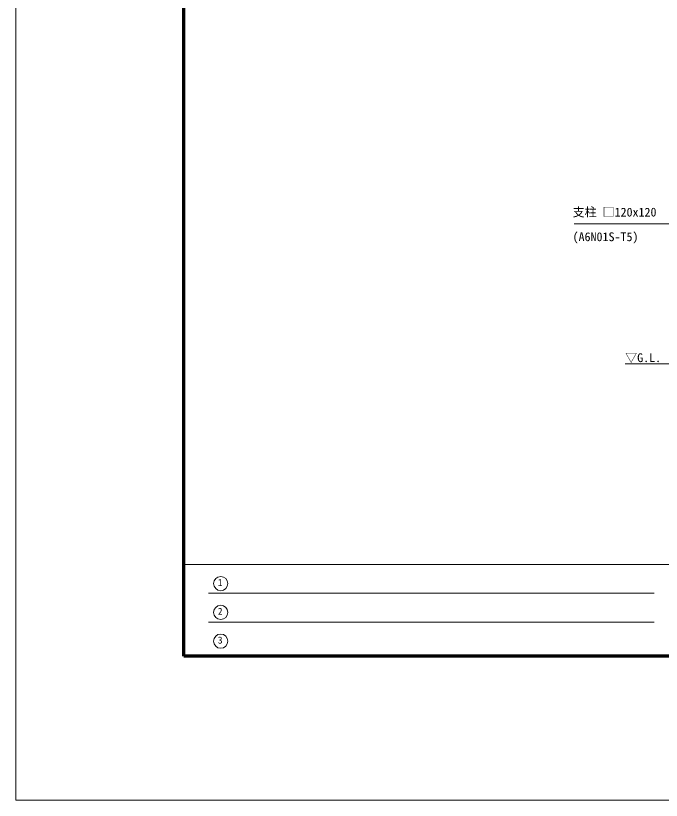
# Model space of a CAD drawing. Units: millimetres at full size, sheet at 1:50, with parts at other scales. Extents: x -1000 to 22000, y -750 to 15600.
# Drawn here: x -1000 to 5723, y -750 to 7418 of the extents above; entities that cross this region are included whole.
import ezdxf
from ezdxf.enums import TextEntityAlignment as Align

# ---------------------------------------------------------------- set-up
doc = ezdxf.new("R2010")
doc.units = ezdxf.units.MM
doc.header["$LTSCALE"] = 50
for name, color, linetype, lineweight in [('D-STR', 1, 'Continuous', 13), ('D-STR-HTXT', 7, 'Continuous', 13), ('D-TTL', 7, 'Continuous', 70), ('D-TTL-FRAM', 7, 'Continuous', 13), ('D-TTL-TXT', 7, 'Continuous', 13), ('V-nasSTD', 5, 'Continuous', 13)]:
    doc.layers.add(name, color=color, linetype=linetype, lineweight=lineweight)
doc.styles.add('ＭＳ ゴシック', font='')
doc.styles.get('ＭＳ ゴシック').set_extended_font_data('MS Gothic')

msp = doc.modelspace()

# ---------------------------------------------------------------- linework, layer by layer
at = {"layer": 'D-STR'}
msp.add_line((5346.57, 3794.45), (6286.57, 3794.45), dxfattribs=at)
at = {"layer": 'D-STR-HTXT'}
msp.add_lwpolyline([(6346.44, 4825.25), (6087.44, 5249.25), (5937.44, 5249.25), (4816.24, 5249.25)], dxfattribs=at)
at = {"layer": 'D-TTL'}
msp.add_lwpolyline([(750, 750), (750, 14100), (20250, 14100), (20250, 750)], close=True, dxfattribs=at)
at = {"layer": 'D-TTL-FRAM'}
for p, q in [((750, 1706.1), (20250, 1706.1)), ((5648.06, 1406.1), (1008.51, 1406.1)), ((5648.06, 1106.1), (1008.51, 1106.1))]:
    msp.add_line(p, q, dxfattribs=at)
at = {"layer": 'D-TTL-TXT'}
for centre in [(1134.96, 1506.32), (1134.96, 1206.32), (1134.96, 906.32)]:
    msp.add_circle(centre, 74.03, dxfattribs=at)
at = {"layer": 'V-nasSTD'}
msp.add_lwpolyline([(-1000, -750), (-1000, 15600), (22000, 15600), (22000, -750)], close=True, dxfattribs=at)

# ---------------------------------------------------------------- texts
at = {"layer": 'D-STR-HTXT', "style": 'ＭＳ ゴシック'}
for s, p in [('支柱 □120x120', (4799.15, 5418.63)), ('(A6N01S-T5)', (4799.15, 5162.24)), ('▽G.L.', (5346.57, 3903.31))]:
    msp.add_text(s, height=91.64, dxfattribs=at).set_placement(p, align=Align.TOP_LEFT)
at = {"layer": 'D-TTL-TXT', "style": 'ＭＳ ゴシック'}
for s, p in [('1', (1104.42, 1458.8)), ('2', (1104.42, 1158.8)), ('3', (1104.42, 858.8))]:
    msp.add_text(s, height=73.31, dxfattribs=at).set_placement(p, align=Align.BOTTOM_LEFT)

doc.saveas('drawing.dxf')
